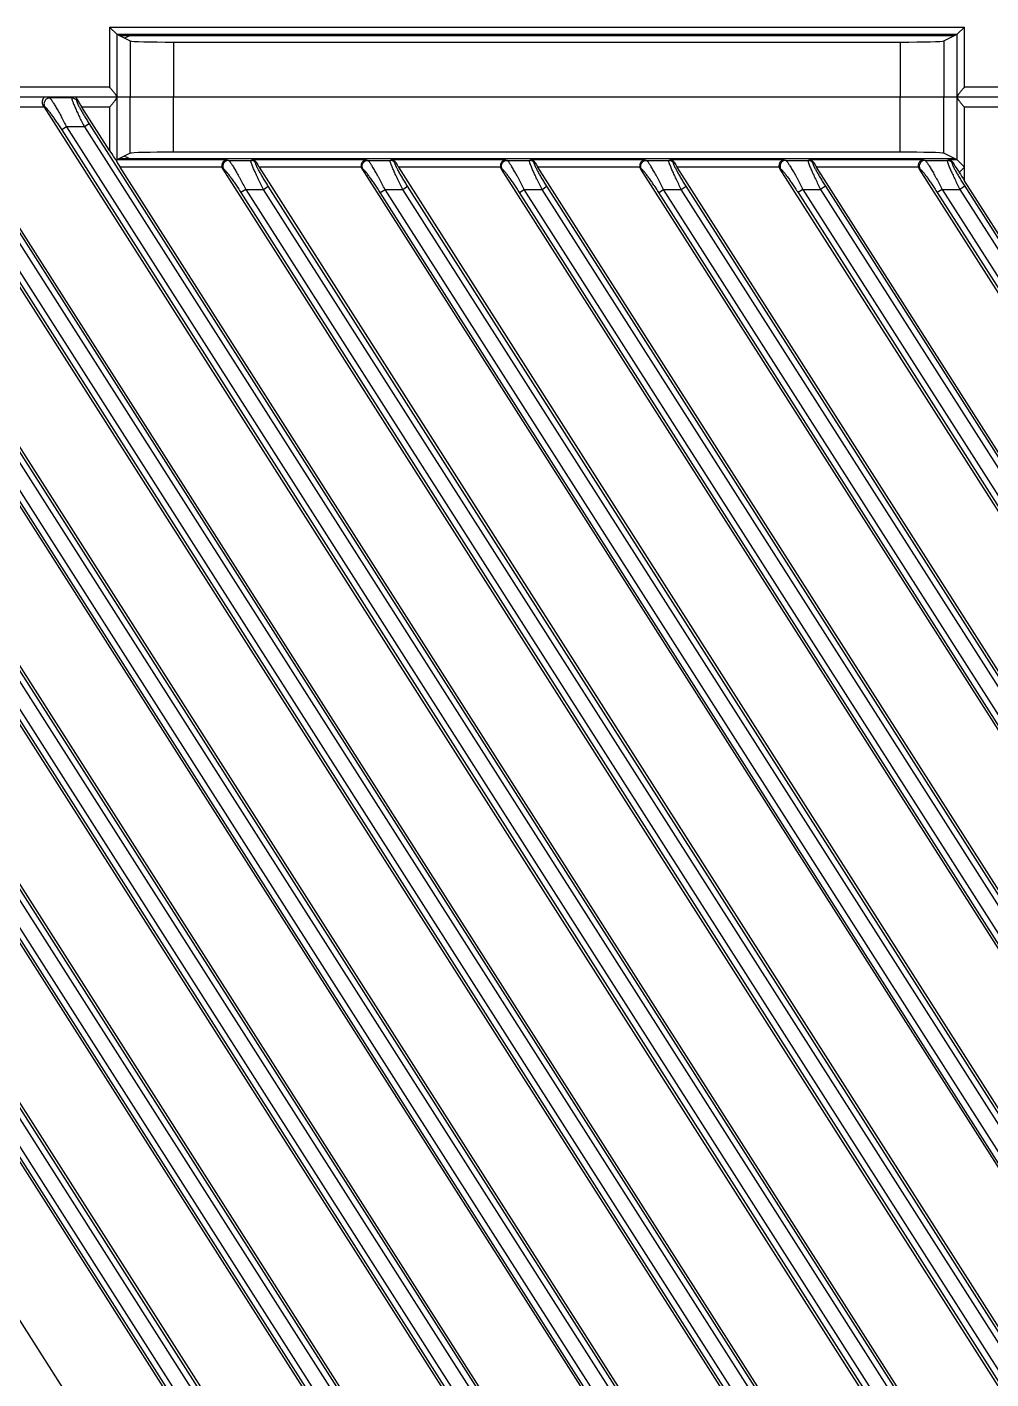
# Model space of a CAD drawing. Header units: millimetres. Extents: x 562 to 17351, y 2396 to 6995.
# Drawn here: x 14395.7 to 14462.1, y 4792.8 to 4886.1 of the extents above; entities that cross this region are included whole.
import ezdxf

# ---------------------------------------------------------------- set-up
doc = ezdxf.new("R2010")
doc.units = ezdxf.units.MM

# ---------------------------------------------------------------- blocks, each defined once
blk = doc.blocks.new('DTGCNV')
at = {"color": 7, "linetype": 'Continuous'}
for p, q in [((13316.618, 5010.197), (12716.618, 5010.197)), ((13174.577, 5009.585), (13174.685, 5009.526)), ((13174.914, 5010.197), (13175.021, 5010.138)), ((13176.545, 5010.138), (13175.021, 5010.138)), ((13176.577, 5010.197), (13176.545, 5010.138)), ((13176.925, 5010.035), (13176.881, 5009.954)), ((13179.643, 5010.16), (13179.643, 5005.862)), ((13180.57, 5006.326), (13180.57, 5010.197)), ((13183.566, 5006.4), (13183.566, 5010.197)), ((13233.671, 5006.4), (13233.671, 5010.197)), ((13236.667, 5006.326), (13236.667, 5010.197)), ((13237.593, 5005.862), (13237.593, 5010.16)), ((13136.217, 5009.497), (13315.884, 4727.477)), ((13315.918, 4731.517), (13138.825, 5009.497)), ((13145.821, 5009.497), (13315.884, 4742.552)), ((13315.918, 4746.593), (13148.429, 5009.497)), ((13155.425, 5009.497), (13315.884, 4757.628)), ((13311.784, 4768.157), (13158.034, 5009.497)), ((13165.029, 5009.497), (13311.536, 4779.528)), ((13174.633, 5009.497), (13167.638, 5009.497)), ((13311.784, 4783.233), (13167.638, 5009.497)), ((13174.633, 5009.497), (13311.536, 4794.603)), ((13179.144, 5009.497), (13177.242, 5009.497)), ((13179.144, 5006.512), (13177.242, 5009.497)), ((13179.144, 5009.497), (13179.144, 5006.512)), ((13241.862, 5009.497), (13238.093, 5009.497)), ((13238.093, 5004.433), (13238.093, 5009.497)), ((13314.231, 4730.419), (13137.436, 5007.932)), ((13314.567, 4730.633), (13137.772, 5008.146)), ((13314.567, 4732.549), (13138.992, 5008.146)), ((13314.903, 4732.763), (13139.328, 5008.36)), ((13314.231, 4745.494), (13147.04, 5007.932)), ((13314.567, 4745.708), (13147.376, 5008.146)), ((13314.567, 4747.625), (13148.596, 5008.146)), ((13314.903, 4747.839), (13148.933, 5008.36)), ((13314.231, 4760.57), (13156.644, 5007.932)), ((13314.567, 4760.784), (13156.98, 5008.146)), ((13314.567, 4762.7), (13158.201, 5008.146)), ((13314.903, 4762.914), (13158.537, 5008.36)), ((13166.248, 5007.932), (13309.921, 4782.41)), ((13166.584, 5008.146), (13310.257, 4782.624)), ((13167.805, 5008.146), (13310.257, 4784.54)), ((13168.141, 5008.36), (13310.593, 4784.754)), ((13176.188, 5008.146), (13175.852, 5007.932)), ((13175.852, 5007.932), (13309.921, 4797.485)), ((13177.409, 5008.146), (13176.188, 5008.146)), ((13176.188, 5008.146), (13310.257, 4797.699)), ((13177.745, 5008.36), (13177.409, 5008.146)), ((13177.409, 5008.146), (13310.257, 4799.615)), ((13177.745, 5008.36), (13310.593, 4799.829)), ((13179.643, 5005.862), (13179.611, 5005.83)), ((13180.57, 5006.326), (13179.644, 5005.863)), ((13187.232, 5005.863), (13179.644, 5005.863)), ((13237.419, 5005.95), (13179.817, 5005.95)), ((13233.671, 5006.4), (13183.566, 5006.4)), ((13187.232, 5005.863), (13187.357, 5005.836)), ((13187.357, 5005.836), (13188.901, 5005.836)), ((13188.901, 5005.836), (13188.991, 5005.863)), ((13196.836, 5005.863), (13188.991, 5005.863)), ((13196.836, 5005.863), (13196.961, 5005.836)), ((13196.961, 5005.836), (13198.505, 5005.836)), ((13198.505, 5005.836), (13198.595, 5005.863)), ((13206.44, 5005.863), (13198.595, 5005.863)), ((13206.44, 5005.863), (13206.565, 5005.836)), ((13206.565, 5005.836), (13208.109, 5005.836)), ((13208.109, 5005.836), (13208.2, 5005.863)), ((13216.044, 5005.863), (13208.2, 5005.863)), ((13216.044, 5005.863), (13216.169, 5005.836)), ((13216.169, 5005.836), (13217.713, 5005.836)), ((13217.713, 5005.836), (13217.804, 5005.863)), ((13225.648, 5005.863), (13217.804, 5005.863)), ((13225.648, 5005.863), (13225.773, 5005.836)), ((13225.773, 5005.836), (13227.317, 5005.836)), ((13227.317, 5005.836), (13227.408, 5005.863)), ((13235.252, 5005.863), (13227.408, 5005.863)), ((13235.252, 5005.863), (13235.377, 5005.836)), ((13235.377, 5005.836), (13236.921, 5005.836)), ((13237.593, 5005.863), (13236.667, 5006.326)), ((13236.921, 5005.836), (13237.012, 5005.863)), ((13237.593, 5005.863), (13237.012, 5005.863)), ((13238.093, 5005.363), (13237.593, 5005.862)), ((13122.275, 5005.363), (13314.224, 4704.063)), ((13129.327, 5005.237), (13315.884, 4712.401)), ((13315.918, 4716.442), (13131.855, 5005.363)), ((13186.899, 5005.363), (13179.875, 5005.363)), ((13311.784, 4798.308), (13179.875, 5005.363)), ((13186.951, 5005.237), (13187.021, 5005.222)), ((13186.951, 5005.237), (13312.75, 4807.772)), ((13189.296, 5005.668), (13189.237, 5005.65)), ((13196.503, 5005.363), (13189.48, 5005.363)), ((13315.271, 4807.911), (13189.48, 5005.363)), ((13196.625, 5005.222), (13196.556, 5005.237)), ((13196.556, 5005.237), (13315.884, 4817.929)), ((13198.9, 5005.668), (13198.841, 5005.65)), ((13206.107, 5005.363), (13199.084, 5005.363)), ((13315.918, 4821.969), (13199.084, 5005.363)), ((13206.229, 5005.222), (13206.16, 5005.237)), ((13206.16, 5005.237), (13315.884, 4833.005)), ((13208.504, 5005.668), (13208.445, 5005.65)), ((13215.711, 5005.363), (13208.688, 5005.363)), ((13315.918, 4837.045), (13208.688, 5005.363)), ((13215.833, 5005.222), (13215.764, 5005.237)), ((13215.764, 5005.237), (13315.884, 4848.08)), ((13218.108, 5005.668), (13218.049, 5005.65)), ((13225.315, 5005.363), (13218.292, 5005.363)), ((13315.918, 4852.12), (13218.292, 5005.363)), ((13225.368, 5005.237), (13225.437, 5005.222)), ((13225.368, 5005.237), (13311.536, 4869.98)), ((13227.713, 5005.668), (13227.653, 5005.65)), ((13234.919, 5005.363), (13227.896, 5005.363)), ((13311.784, 4873.685), (13227.896, 5005.363)), ((13234.972, 5005.237), (13235.041, 5005.222)), ((13234.972, 5005.237), (13311.536, 4885.056)), ((13237.317, 5005.668), (13237.257, 5005.65)), ((13237.74, 5005.01), (13238.093, 5005.363)), ((13314.903, 4717.688), (13132.47, 5004.051)), ((13189.758, 5003.836), (13190.094, 5004.051)), ((13314.011, 4809.541), (13190.094, 5004.051)), ((13199.362, 5003.836), (13199.698, 5004.051)), ((13314.903, 4823.216), (13199.698, 5004.051)), ((13208.966, 5003.836), (13209.302, 5004.051)), ((13314.903, 4838.291), (13209.302, 5004.051)), ((13218.571, 5003.836), (13218.907, 5004.051)), ((13314.903, 4853.366), (13218.907, 5004.051)), ((13228.511, 5004.051), (13228.175, 5003.836)), ((13228.511, 5004.051), (13310.593, 4875.206)), ((13238.115, 5004.051), (13237.779, 5003.836)), ((13312.208, 4888.095), (13238.093, 5004.433)), ((13238.115, 5004.051), (13310.593, 4890.282)), ((13314.231, 4715.344), (13130.577, 5003.622)), ((13314.567, 4715.558), (13130.913, 5003.836)), ((13314.567, 4717.474), (13132.134, 5003.836)), ((13188.538, 5003.836), (13188.202, 5003.622)), ((13188.202, 5003.622), (13312.118, 4809.113)), ((13188.538, 5003.836), (13189.758, 5003.836)), ((13188.538, 5003.836), (13312.454, 4809.327)), ((13313.675, 4809.327), (13189.758, 5003.836)), ((13197.806, 5003.622), (13198.142, 5003.836)), ((13314.231, 4820.871), (13197.806, 5003.622)), ((13198.142, 5003.836), (13199.362, 5003.836)), ((13314.567, 4821.085), (13198.142, 5003.836)), ((13314.567, 4823.001), (13199.362, 5003.836)), ((13207.41, 5003.622), (13207.746, 5003.836)), ((13314.231, 4835.947), (13207.41, 5003.622)), ((13207.746, 5003.836), (13208.966, 5003.836)), ((13314.567, 4836.161), (13207.746, 5003.836)), ((13314.567, 4838.077), (13208.966, 5003.836)), ((13217.014, 5003.622), (13217.35, 5003.836)), ((13314.231, 4851.022), (13217.014, 5003.622)), ((13217.35, 5003.836), (13218.571, 5003.836)), ((13314.567, 4851.236), (13217.35, 5003.836)), ((13314.567, 4853.152), (13218.571, 5003.836)), ((13226.954, 5003.836), (13226.618, 5003.622)), ((13226.618, 5003.622), (13309.921, 4872.862)), ((13226.954, 5003.836), (13228.175, 5003.836)), ((13226.954, 5003.836), (13310.257, 4873.076)), ((13228.175, 5003.836), (13310.257, 4874.992)), ((13236.558, 5003.836), (13236.222, 5003.622)), ((13236.222, 5003.622), (13309.921, 4887.937)), ((13236.558, 5003.836), (13237.779, 5003.836)), ((13236.558, 5003.836), (13310.257, 4888.152)), ((13237.779, 5003.836), (13310.257, 4890.068)), ((13179.144, 4677.532), (13238.093, 4677.532)), ((13179.144, 4677.532), (13179.643, 4677.032)), ((13179.144, 4677.532), (13179.144, 4673.397)), ((13179.643, 4677.032), (13179.643, 4672.735)), ((13179.644, 4677.032), (13237.593, 4677.032)), ((13179.644, 4677.032), (13180.57, 4676.569)), ((13179.817, 4676.945), (13237.419, 4676.945)), ((13236.667, 4676.569), (13237.593, 4677.032)), ((13237.593, 4677.032), (13238.093, 4677.532)), ((13237.593, 4672.735), (13237.593, 4677.032)), ((13238.093, 4673.397), (13238.093, 4677.532)), ((13180.57, 4676.569), (13180.57, 4672.697)), ((13183.566, 4676.495), (13233.671, 4676.495)), ((13183.566, 4676.495), (13183.566, 4672.697)), ((13233.671, 4676.495), (13233.671, 4672.697)), ((13236.667, 4676.569), (13236.667, 4672.697)), ((13135.133, 4673.397), (13179.144, 4673.397)), ((13238.093, 4673.397), (13292.27, 4673.397)), ((13316.618, 4672.697), (12717.118, 4672.697))]:
    blk.add_line(p, q, dxfattribs=at)
for centre, radius, start, end in [((13176.543, 5009.737), 0.402, 32.75676, 89.74324), ((13188.9, 5005.437), 0.399, 32.32072, 89.80892), ((13198.504, 5005.437), 0.399, 32.32072, 89.80892), ((13208.108, 5005.437), 0.399, 32.32072, 89.80892), ((13217.712, 5005.437), 0.399, 32.32072, 89.80892), ((13227.316, 5005.437), 0.399, 32.32072, 89.80891), ((13236.92, 5005.437), 0.399, 32.32072, 89.80891)]:
    blk.add_arc(centre, radius, start, end, dxfattribs=at)
at = {"color": 4, "linetype": 'Continuous'}
for centre, start, end in [((13177.618, 4999.322), 66.1092, 69.56169), ((13177.618, 4683.572), 290.43831, 293.8908)]:
    blk.add_arc(centre, 7.25, start, end, dxfattribs=at)
at = {"color": 7, "linetype": 'Continuous'}
for centre, major_axis, ratio, start_param, end_param in [((13174.561, 5009.497), (-0.449, 0.699), 0.073624, -1.618026, -1.492115), ((13177.314, 5009.497), (-0.449, 0.699), 0.073624, 0.647746, 1.523567), ((13179.655, 5009.497), (0, 0.7), 0.052408, 0, 0.329), ((13237.582, 5009.497), (0, 0.7), 0.052408, -0.329, 0), ((13179.144, 5006.593), (-0.499, 0.789), 0.046753, -4.638574, -3.431039), ((13179.927, 5005.363), (-0.321, 0.499), 0.073624, 0.316032, 1.523567), ((13179.644, 5005.363), (0, 0.5), 0.052408, 0.02618, 0.05236), ((13183.566, 5006.322), (3, 0), 0.026186, 1.570796, 3.089233), ((13233.671, 5006.322), (3, 0), 0.026186, 0.05236, 1.570796), ((13237.592, 5005.363), (0, 0.5), 0.052408, -0.05236, -0.02618), ((13187.292, 5005.45), (0.394, -0.086), 0.992492, -2.706869, -2.364001), ((13189.531, 5005.363), (-0.321, 0.499), 0.073624, 0.868345, 1.523567), ((13196.896, 5005.45), (0.394, -0.086), 0.992492, -2.706869, -2.364001), ((13199.136, 5005.363), (-0.321, 0.499), 0.073624, 0.868345, 1.523567), ((13206.5, 5005.45), (0.394, -0.086), 0.992492, -2.706869, -2.364001), ((13208.74, 5005.363), (-0.321, 0.499), 0.073624, 0.868345, 1.523567), ((13216.104, 5005.45), (0.394, -0.086), 0.992492, -2.706869, -2.364001), ((13218.344, 5005.363), (-0.321, 0.499), 0.073624, 0.868345, 1.523567), ((13225.708, 5005.45), (0.394, -0.086), 0.992492, -2.706869, -2.364001), ((13227.948, 5005.363), (-0.321, 0.499), 0.073624, 0.868345, 1.523567), ((13235.312, 5005.45), (0.394, -0.086), 0.992492, -2.706869, -2.364001), ((13237.552, 5005.363), (-0.321, 0.499), 0.073624, 0.868345, 2.307035), ((13238.093, 5004.514), (-0.499, 0.789), 0.046753, 0.861144, 1.644612), ((13179.644, 4677.532), (0, 0.5), 0.052408, -3.193953, -3.167773), ((13237.592, 4677.532), (0, 0.5), 0.052408, -3.115413, -3.089233), ((13183.566, 4676.573), (3, 0), 0.026186, -3.089233, -1.570796), ((13233.671, 4676.573), (3, 0), 0.026186, -1.570796, -0.05236), ((13179.655, 4673.397), (0, 0.7), 0.052408, -3.470593, -3.141593), ((13237.582, 4673.397), (0, 0.7), 0.052408, -3.141593, -2.812592)]:
    blk.add_ellipse(centre, major_axis=major_axis, ratio=ratio, start_param=start_param, end_param=end_param, dxfattribs=at)
for points, knots in [([(13174.588, 5010.197), (13174.591, 5010.197), (13174.595, 5010.197), (13174.599, 5010.196), (13174.602, 5010.195), (13174.604, 5010.193), (13174.607, 5010.19), (13174.607, 5010.186), (13174.607, 5010.182), (13174.606, 5010.177), (13174.603, 5010.17), (13174.599, 5010.161), (13174.593, 5010.15), (13174.586, 5010.138), (13174.578, 5010.125), (13174.57, 5010.111), (13174.559, 5010.089), (13174.545, 5010.059), (13174.529, 5010.02), (13174.516, 5009.975), (13174.506, 5009.927), (13174.501, 5009.874), (13174.501, 5009.818), (13174.508, 5009.759), (13174.522, 5009.699), (13174.544, 5009.64), (13174.565, 5009.603), (13174.577, 5009.585)], [0, 0, 0, 0, 0.012577, 0.017811, 0.022415, 0.026524, 0.030371, 0.038422, 0.043171, 0.048577, 0.06156, 0.077442, 0.095999, 0.116978, 0.140127, 0.165209, 0.192065, 0.250601, 0.315018, 0.384942, 0.460136, 0.540384, 0.625394, 0.714676, 0.807485, 0.902935, 1, 1, 1, 1]), ([(13175.021, 5010.138), (13174.986, 5010.138), (13174.916, 5010.127), (13174.819, 5010.085), (13174.735, 5010.018), (13174.672, 5009.931), (13174.633, 5009.832), (13174.621, 5009.725), (13174.638, 5009.62), (13174.667, 5009.555), (13174.685, 5009.526)], [0, 0, 0, 0, 0.124309, 0.249137, 0.374435, 0.5, 0.625565, 0.750863, 0.875691, 1, 1, 1, 1]), ([(13175.021, 5010.138), (13175.026, 5010.135), (13175.036, 5010.126), (13175.052, 5010.11), (13175.071, 5010.09), (13175.091, 5010.064), (13175.114, 5010.035), (13175.149, 5009.987), (13175.197, 5009.917), (13175.259, 5009.822), (13175.327, 5009.713), (13175.4, 5009.592), (13175.478, 5009.459), (13175.56, 5009.316), (13175.676, 5009.111), (13175.826, 5008.838), (13176.007, 5008.498), (13176.128, 5008.264), (13176.188, 5008.146)], [0, 0, 0, 0, 0.007664, 0.017477, 0.029447, 0.043543, 0.059716, 0.077906, 0.120046, 0.169342, 0.22513, 0.286734, 0.353486, 0.424739, 0.49987, 0.659399, 0.827544, 1, 1, 1, 1]), ([(13176.545, 5010.138), (13176.544, 5010.137), (13176.543, 5010.133), (13176.542, 5010.124), (13176.542, 5010.11), (13176.545, 5010.09), (13176.55, 5010.065), (13176.557, 5010.036), (13176.571, 5009.987), (13176.594, 5009.917), (13176.63, 5009.821), (13176.673, 5009.711), (13176.724, 5009.588), (13176.782, 5009.454), (13176.846, 5009.31), (13176.916, 5009.157), (13176.99, 5008.998), (13177.096, 5008.776), (13177.235, 5008.491), (13177.35, 5008.262), (13177.409, 5008.146)], [0, 0, 0, 0, 0.002337, 0.005141, 0.012309, 0.021692, 0.033343, 0.047262, 0.063422, 0.102249, 0.149298, 0.203902, 0.265312, 0.332745, 0.405412, 0.48254, 0.563386, 0.647245, 0.821366, 1, 1, 1, 1]), ([(13176.925, 5010.035), (13176.919, 5010.047), (13176.906, 5010.07), (13176.885, 5010.102), (13176.867, 5010.126), (13176.853, 5010.142), (13176.844, 5010.153), (13176.835, 5010.163), (13176.828, 5010.172), (13176.822, 5010.179), (13176.818, 5010.185), (13176.816, 5010.189), (13176.815, 5010.191), (13176.815, 5010.194), (13176.817, 5010.196), (13176.818, 5010.197), (13176.821, 5010.197), (13176.822, 5010.197), (13176.823, 5010.197)], [0, 0, 0, 0, 0.204317, 0.392896, 0.563403, 0.640806, 0.712092, 0.776327, 0.832529, 0.879525, 0.916233, 0.930591, 0.942394, 0.959733, 0.967501, 0.976309, 0.987004, 1, 1, 1, 1]), ([(13176.881, 5009.954), (13176.879, 5009.951), (13176.878, 5009.946), (13176.878, 5009.939), (13176.878, 5009.929), (13176.881, 5009.914), (13176.886, 5009.893), (13176.894, 5009.868), (13176.905, 5009.84), (13176.917, 5009.808), (13176.938, 5009.759), (13176.971, 5009.69), (13177.016, 5009.6), (13177.068, 5009.5), (13177.127, 5009.391), (13177.191, 5009.275), (13177.286, 5009.109), (13177.413, 5008.894), (13177.575, 5008.629), (13177.687, 5008.45), (13177.745, 5008.36)], [0, 0, 0, 0, 0.005131, 0.008428, 0.012271, 0.021684, 0.033464, 0.047622, 0.064124, 0.082905, 0.10389, 0.152077, 0.207846, 0.270293, 0.338506, 0.411613, 0.488798, 0.652475, 0.824325, 1, 1, 1, 1]), ([(13179.144, 5009.497), (13179.171, 5009.53), (13179.226, 5009.594), (13179.306, 5009.69), (13179.384, 5009.784), (13179.457, 5009.874), (13179.514, 5009.947), (13179.555, 5010.002), (13179.582, 5010.04), (13179.604, 5010.075), (13179.621, 5010.102), (13179.631, 5010.123), (13179.636, 5010.136), (13179.641, 5010.148), (13179.643, 5010.156), (13179.643, 5010.16)], [0, 0, 0, 0, 0.152678, 0.303619, 0.450743, 0.591561, 0.722626, 0.783052, 0.839064, 0.889738, 0.93406, 0.953523, 0.971039, 0.986537, 1, 1, 1, 1]), ([(13237.593, 5010.16), (13237.594, 5010.156), (13237.596, 5010.148), (13237.6, 5010.136), (13237.606, 5010.123), (13237.616, 5010.102), (13237.632, 5010.075), (13237.655, 5010.04), (13237.682, 5010.002), (13237.723, 5009.947), (13237.779, 5009.874), (13237.853, 5009.784), (13237.93, 5009.69), (13238.011, 5009.594), (13238.065, 5009.53), (13238.093, 5009.497)], [0, 0, 0, 0, 0.013463, 0.028958, 0.046471, 0.065932, 0.110248, 0.160922, 0.216933, 0.277361, 0.408429, 0.549248, 0.696374, 0.84732, 1, 1, 1, 1]), ([(13174.685, 5009.526), (13174.69, 5009.523), (13174.701, 5009.516), (13174.717, 5009.502), (13174.737, 5009.485), (13174.758, 5009.464), (13174.782, 5009.439), (13174.817, 5009.4), (13174.867, 5009.342), (13174.93, 5009.264), (13174.999, 5009.175), (13175.073, 5009.076), (13175.151, 5008.97), (13175.233, 5008.856), (13175.348, 5008.693), (13175.495, 5008.477), (13175.674, 5008.209), (13175.793, 5008.025), (13175.852, 5007.932)], [0, 0, 0, 0, 0.008615, 0.019455, 0.032505, 0.047714, 0.065009, 0.084305, 0.128526, 0.179599, 0.236742, 0.299202, 0.366274, 0.437309, 0.511707, 0.668418, 0.832402, 1, 1, 1, 1]), ([(13187.232, 5005.863), (13187.209, 5005.862), (13187.164, 5005.856), (13187.098, 5005.831), (13187.035, 5005.79), (13186.989, 5005.744), (13186.956, 5005.699), (13186.926, 5005.647), (13186.898, 5005.57), (13186.884, 5005.469), (13186.891, 5005.398), (13186.899, 5005.363)], [0, 0, 0, 0, 0.098793, 0.200838, 0.308654, 0.424788, 0.486837, 0.551839, 0.69107, 0.841979, 1, 1, 1, 1]), ([(13187.357, 5005.836), (13187.322, 5005.836), (13187.251, 5005.826), (13187.153, 5005.784), (13187.069, 5005.717), (13187.005, 5005.63), (13186.966, 5005.53), (13186.955, 5005.423), (13186.972, 5005.317), (13187.002, 5005.252), (13187.021, 5005.222)], [0, 0, 0, 0, 0.124488, 0.249166, 0.374099, 0.499253, 0.624543, 0.749843, 0.875021, 1, 1, 1, 1]), ([(13187.357, 5005.836), (13187.359, 5005.835), (13187.363, 5005.834), (13187.369, 5005.83), (13187.375, 5005.825), (13187.386, 5005.817), (13187.4, 5005.803), (13187.419, 5005.782), (13187.44, 5005.756), (13187.474, 5005.712), (13187.521, 5005.646), (13187.582, 5005.554), (13187.65, 5005.447), (13187.724, 5005.325), (13187.804, 5005.191), (13187.888, 5005.046), (13187.975, 5004.891), (13188.066, 5004.728), (13188.191, 5004.499), (13188.35, 5004.201), (13188.475, 5003.959), (13188.538, 5003.836)], [0, 0, 0, 0, 0.002443, 0.00539, 0.00888, 0.012933, 0.022763, 0.034902, 0.049322, 0.065972, 0.105666, 0.15334, 0.20827, 0.269706, 0.336901, 0.409127, 0.485683, 0.565896, 0.649126, 0.822164, 1, 1, 1, 1]), ([(13189.758, 5003.836), (13189.697, 5003.957), (13189.578, 5004.194), (13189.434, 5004.49), (13189.325, 5004.72), (13189.249, 5004.884), (13189.178, 5005.04), (13189.113, 5005.187), (13189.055, 5005.323), (13189.012, 5005.429), (13188.982, 5005.506), (13188.962, 5005.559), (13188.944, 5005.607), (13188.929, 5005.652), (13188.917, 5005.691), (13188.906, 5005.726), (13188.899, 5005.757), (13188.894, 5005.782), (13188.892, 5005.801), (13188.891, 5005.813), (13188.892, 5005.82), (13188.893, 5005.826), (13188.895, 5005.83), (13188.897, 5005.834), (13188.9, 5005.835), (13188.901, 5005.836)], [0, 0, 0, 0, 0.184726, 0.364404, 0.450654, 0.53352, 0.612205, 0.685869, 0.753643, 0.814644, 0.842334, 0.868009, 0.891573, 0.912933, 0.932009, 0.94873, 0.963045, 0.974919, 0.984358, 0.988185, 0.991438, 0.994155, 0.996399, 0.998285, 1, 1, 1, 1]), ([(13189.296, 5005.668), (13189.279, 5005.699), (13189.238, 5005.754), (13189.162, 5005.815), (13189.078, 5005.852), (13189.02, 5005.862), (13188.991, 5005.863)], [0, 0, 0, 0, 0.280934, 0.535713, 0.772708, 1, 1, 1, 1]), ([(13196.836, 5005.863), (13196.814, 5005.862), (13196.768, 5005.856), (13196.702, 5005.831), (13196.639, 5005.79), (13196.593, 5005.744), (13196.56, 5005.699), (13196.53, 5005.647), (13196.502, 5005.57), (13196.488, 5005.469), (13196.495, 5005.398), (13196.503, 5005.363)], [0, 0, 0, 0, 0.098793, 0.200838, 0.308654, 0.424788, 0.486837, 0.551839, 0.69107, 0.841979, 1, 1, 1, 1]), ([(13196.625, 5005.222), (13196.606, 5005.252), (13196.577, 5005.317), (13196.559, 5005.423), (13196.571, 5005.53), (13196.609, 5005.63), (13196.673, 5005.717), (13196.757, 5005.784), (13196.855, 5005.826), (13196.926, 5005.836), (13196.961, 5005.836)], [0, 0, 0, 0, 0.124979, 0.250157, 0.375457, 0.500747, 0.625901, 0.750834, 0.875512, 1, 1, 1, 1]), ([(13198.142, 5003.836), (13198.079, 5003.959), (13197.954, 5004.201), (13197.795, 5004.499), (13197.67, 5004.728), (13197.58, 5004.891), (13197.492, 5005.046), (13197.408, 5005.191), (13197.328, 5005.325), (13197.254, 5005.447), (13197.186, 5005.554), (13197.125, 5005.646), (13197.078, 5005.712), (13197.044, 5005.756), (13197.023, 5005.782), (13197.004, 5005.803), (13196.99, 5005.817), (13196.979, 5005.825), (13196.973, 5005.83), (13196.967, 5005.834), (13196.963, 5005.835), (13196.961, 5005.836)], [0, 0, 0, 0, 0.177831, 0.350869, 0.4341, 0.514314, 0.59087, 0.663095, 0.73029, 0.791726, 0.846656, 0.89433, 0.934024, 0.950674, 0.965095, 0.977235, 0.987066, 0.991119, 0.994609, 0.997556, 1, 1, 1, 1]), ([(13199.362, 5003.836), (13199.301, 5003.957), (13199.182, 5004.194), (13199.038, 5004.49), (13198.929, 5004.72), (13198.853, 5004.884), (13198.782, 5005.04), (13198.717, 5005.187), (13198.659, 5005.323), (13198.616, 5005.429), (13198.586, 5005.506), (13198.566, 5005.559), (13198.548, 5005.607), (13198.533, 5005.652), (13198.521, 5005.691), (13198.511, 5005.726), (13198.503, 5005.757), (13198.498, 5005.782), (13198.496, 5005.801), (13198.495, 5005.813), (13198.496, 5005.82), (13198.497, 5005.826), (13198.499, 5005.83), (13198.502, 5005.834), (13198.504, 5005.835), (13198.505, 5005.836)], [0, 0, 0, 0, 0.184726, 0.364404, 0.450654, 0.53352, 0.612205, 0.685869, 0.753643, 0.814644, 0.842334, 0.868009, 0.891573, 0.912933, 0.932009, 0.94873, 0.963045, 0.974919, 0.984358, 0.988185, 0.991438, 0.994155, 0.996399, 0.998285, 1, 1, 1, 1]), ([(13198.9, 5005.668), (13198.883, 5005.699), (13198.843, 5005.754), (13198.766, 5005.815), (13198.682, 5005.852), (13198.624, 5005.862), (13198.595, 5005.863)], [0, 0, 0, 0, 0.280934, 0.535713, 0.772708, 1, 1, 1, 1]), ([(13206.44, 5005.863), (13206.418, 5005.862), (13206.372, 5005.856), (13206.306, 5005.831), (13206.243, 5005.79), (13206.197, 5005.744), (13206.165, 5005.699), (13206.134, 5005.647), (13206.106, 5005.57), (13206.092, 5005.469), (13206.099, 5005.398), (13206.107, 5005.363)], [0, 0, 0, 0, 0.098793, 0.200838, 0.308654, 0.424788, 0.486837, 0.551839, 0.69107, 0.841979, 1, 1, 1, 1]), ([(13206.229, 5005.222), (13206.21, 5005.252), (13206.181, 5005.317), (13206.163, 5005.423), (13206.175, 5005.53), (13206.213, 5005.63), (13206.277, 5005.717), (13206.361, 5005.784), (13206.459, 5005.826), (13206.53, 5005.836), (13206.565, 5005.836)], [0, 0, 0, 0, 0.124979, 0.250157, 0.375457, 0.500747, 0.625901, 0.750834, 0.875512, 1, 1, 1, 1]), ([(13207.746, 5003.836), (13207.683, 5003.959), (13207.558, 5004.201), (13207.399, 5004.499), (13207.274, 5004.728), (13207.184, 5004.891), (13207.096, 5005.046), (13207.012, 5005.191), (13206.932, 5005.325), (13206.858, 5005.447), (13206.79, 5005.554), (13206.729, 5005.646), (13206.682, 5005.712), (13206.649, 5005.756), (13206.627, 5005.782), (13206.608, 5005.803), (13206.594, 5005.817), (13206.584, 5005.825), (13206.577, 5005.83), (13206.571, 5005.834), (13206.567, 5005.835), (13206.565, 5005.836)], [0, 0, 0, 0, 0.177831, 0.350869, 0.4341, 0.514314, 0.59087, 0.663095, 0.73029, 0.791726, 0.846656, 0.89433, 0.934024, 0.950674, 0.965095, 0.977235, 0.987066, 0.991119, 0.994609, 0.997556, 1, 1, 1, 1]), ([(13208.966, 5003.836), (13208.905, 5003.957), (13208.786, 5004.194), (13208.642, 5004.49), (13208.533, 5004.72), (13208.457, 5004.884), (13208.386, 5005.04), (13208.321, 5005.187), (13208.263, 5005.323), (13208.22, 5005.429), (13208.19, 5005.506), (13208.17, 5005.559), (13208.153, 5005.607), (13208.137, 5005.652), (13208.125, 5005.691), (13208.115, 5005.726), (13208.107, 5005.757), (13208.102, 5005.782), (13208.1, 5005.801), (13208.1, 5005.813), (13208.1, 5005.82), (13208.101, 5005.826), (13208.103, 5005.83), (13208.106, 5005.834), (13208.108, 5005.835), (13208.109, 5005.836)], [0, 0, 0, 0, 0.184726, 0.364404, 0.450654, 0.53352, 0.612205, 0.685869, 0.753643, 0.814644, 0.842334, 0.868009, 0.891573, 0.912933, 0.932009, 0.94873, 0.963045, 0.974919, 0.984358, 0.988185, 0.991438, 0.994155, 0.996399, 0.998285, 1, 1, 1, 1]), ([(13208.504, 5005.668), (13208.487, 5005.699), (13208.447, 5005.754), (13208.37, 5005.815), (13208.287, 5005.852), (13208.228, 5005.862), (13208.2, 5005.863)], [0, 0, 0, 0, 0.280934, 0.535713, 0.772708, 1, 1, 1, 1]), ([(13216.044, 5005.863), (13216.022, 5005.862), (13215.976, 5005.856), (13215.91, 5005.831), (13215.847, 5005.79), (13215.801, 5005.744), (13215.769, 5005.699), (13215.738, 5005.647), (13215.71, 5005.57), (13215.696, 5005.469), (13215.703, 5005.398), (13215.711, 5005.363)], [0, 0, 0, 0, 0.098793, 0.200838, 0.308654, 0.424788, 0.486837, 0.551839, 0.69107, 0.841979, 1, 1, 1, 1]), ([(13215.833, 5005.222), (13215.814, 5005.252), (13215.785, 5005.317), (13215.768, 5005.423), (13215.779, 5005.53), (13215.817, 5005.63), (13215.881, 5005.717), (13215.965, 5005.784), (13216.063, 5005.826), (13216.134, 5005.836), (13216.169, 5005.836)], [0, 0, 0, 0, 0.124979, 0.250157, 0.375457, 0.500747, 0.625901, 0.750834, 0.875512, 1, 1, 1, 1]), ([(13217.35, 5003.836), (13217.287, 5003.959), (13217.162, 5004.201), (13217.003, 5004.499), (13216.878, 5004.728), (13216.788, 5004.891), (13216.7, 5005.046), (13216.616, 5005.191), (13216.536, 5005.325), (13216.462, 5005.447), (13216.394, 5005.554), (13216.333, 5005.646), (13216.286, 5005.712), (13216.253, 5005.756), (13216.231, 5005.782), (13216.212, 5005.803), (13216.198, 5005.817), (13216.188, 5005.825), (13216.181, 5005.83), (13216.175, 5005.834), (13216.171, 5005.835), (13216.169, 5005.836)], [0, 0, 0, 0, 0.177831, 0.350869, 0.4341, 0.514314, 0.59087, 0.663095, 0.73029, 0.791726, 0.846656, 0.89433, 0.934024, 0.950674, 0.965095, 0.977235, 0.987066, 0.991119, 0.994609, 0.997556, 1, 1, 1, 1]), ([(13218.571, 5003.836), (13218.509, 5003.957), (13218.39, 5004.194), (13218.246, 5004.49), (13218.137, 5004.72), (13218.061, 5004.884), (13217.99, 5005.04), (13217.925, 5005.187), (13217.867, 5005.323), (13217.824, 5005.429), (13217.794, 5005.506), (13217.774, 5005.559), (13217.757, 5005.607), (13217.742, 5005.652), (13217.729, 5005.691), (13217.719, 5005.726), (13217.711, 5005.757), (13217.706, 5005.782), (13217.704, 5005.801), (13217.704, 5005.813), (13217.704, 5005.82), (13217.705, 5005.826), (13217.707, 5005.83), (13217.71, 5005.834), (13217.712, 5005.835), (13217.713, 5005.836)], [0, 0, 0, 0, 0.184726, 0.364404, 0.450654, 0.53352, 0.612205, 0.685869, 0.753643, 0.814644, 0.842334, 0.868009, 0.891573, 0.912933, 0.932009, 0.94873, 0.963045, 0.974919, 0.984358, 0.988185, 0.991438, 0.994155, 0.996399, 0.998285, 1, 1, 1, 1]), ([(13218.108, 5005.668), (13218.091, 5005.699), (13218.051, 5005.754), (13217.974, 5005.815), (13217.891, 5005.852), (13217.832, 5005.862), (13217.804, 5005.863)], [0, 0, 0, 0, 0.280934, 0.535713, 0.772708, 1, 1, 1, 1]), ([(13225.648, 5005.863), (13225.626, 5005.862), (13225.58, 5005.856), (13225.514, 5005.831), (13225.452, 5005.79), (13225.405, 5005.744), (13225.373, 5005.699), (13225.342, 5005.647), (13225.314, 5005.57), (13225.3, 5005.469), (13225.307, 5005.398), (13225.315, 5005.363)], [0, 0, 0, 0, 0.098793, 0.200838, 0.308654, 0.424788, 0.486837, 0.551839, 0.69107, 0.841979, 1, 1, 1, 1]), ([(13225.773, 5005.836), (13225.738, 5005.836), (13225.667, 5005.826), (13225.569, 5005.784), (13225.485, 5005.717), (13225.422, 5005.63), (13225.383, 5005.53), (13225.372, 5005.423), (13225.389, 5005.317), (13225.418, 5005.252), (13225.437, 5005.222)], [0, 0, 0, 0, 0.124488, 0.249166, 0.374099, 0.499253, 0.624543, 0.749843, 0.875021, 1, 1, 1, 1]), ([(13225.773, 5005.836), (13225.775, 5005.835), (13225.779, 5005.834), (13225.785, 5005.83), (13225.792, 5005.825), (13225.802, 5005.817), (13225.817, 5005.803), (13225.835, 5005.782), (13225.857, 5005.756), (13225.89, 5005.712), (13225.937, 5005.646), (13225.998, 5005.554), (13226.066, 5005.447), (13226.141, 5005.325), (13226.22, 5005.191), (13226.304, 5005.046), (13226.392, 5004.891), (13226.482, 5004.728), (13226.608, 5004.499), (13226.766, 5004.201), (13226.891, 5003.959), (13226.954, 5003.836)], [0, 0, 0, 0, 0.002443, 0.00539, 0.00888, 0.012933, 0.022763, 0.034902, 0.049322, 0.065972, 0.105666, 0.15334, 0.20827, 0.269706, 0.336901, 0.409127, 0.485683, 0.565896, 0.649126, 0.822164, 1, 1, 1, 1]), ([(13227.317, 5005.836), (13227.316, 5005.835), (13227.314, 5005.834), (13227.311, 5005.83), (13227.309, 5005.826), (13227.308, 5005.82), (13227.308, 5005.813), (13227.308, 5005.801), (13227.31, 5005.782), (13227.315, 5005.757), (13227.323, 5005.726), (13227.333, 5005.691), (13227.346, 5005.652), (13227.361, 5005.607), (13227.378, 5005.559), (13227.398, 5005.506), (13227.428, 5005.429), (13227.472, 5005.323), (13227.529, 5005.187), (13227.594, 5005.04), (13227.665, 5004.884), (13227.741, 5004.72), (13227.85, 5004.49), (13227.994, 5004.194), (13228.113, 5003.957), (13228.175, 5003.836)], [0, 0, 0, 0, 0.001715, 0.003601, 0.005845, 0.008561, 0.011814, 0.015641, 0.025078, 0.036953, 0.051266, 0.067987, 0.087062, 0.108422, 0.131985, 0.15766, 0.185349, 0.24635, 0.314125, 0.38779, 0.466476, 0.549343, 0.635595, 0.815274, 1, 1, 1, 1]), ([(13227.713, 5005.668), (13227.695, 5005.699), (13227.655, 5005.754), (13227.578, 5005.815), (13227.495, 5005.852), (13227.436, 5005.862), (13227.408, 5005.863)], [0, 0, 0, 0, 0.280934, 0.535713, 0.772708, 1, 1, 1, 1]), ([(13235.252, 5005.863), (13235.23, 5005.862), (13235.184, 5005.856), (13235.118, 5005.831), (13235.056, 5005.79), (13235.009, 5005.744), (13234.977, 5005.699), (13234.946, 5005.647), (13234.918, 5005.57), (13234.904, 5005.469), (13234.911, 5005.398), (13234.919, 5005.363)], [0, 0, 0, 0, 0.098793, 0.200838, 0.308654, 0.424788, 0.486837, 0.551839, 0.69107, 0.841979, 1, 1, 1, 1]), ([(13235.377, 5005.836), (13235.342, 5005.836), (13235.271, 5005.826), (13235.173, 5005.784), (13235.089, 5005.717), (13235.026, 5005.63), (13234.987, 5005.53), (13234.976, 5005.423), (13234.993, 5005.317), (13235.023, 5005.252), (13235.041, 5005.222)], [0, 0, 0, 0, 0.124488, 0.249166, 0.374099, 0.499253, 0.624543, 0.749843, 0.875021, 1, 1, 1, 1]), ([(13235.377, 5005.836), (13235.379, 5005.835), (13235.383, 5005.834), (13235.389, 5005.83), (13235.396, 5005.825), (13235.406, 5005.817), (13235.421, 5005.803), (13235.439, 5005.782), (13235.461, 5005.756), (13235.494, 5005.712), (13235.541, 5005.646), (13235.602, 5005.554), (13235.67, 5005.447), (13235.745, 5005.325), (13235.824, 5005.191), (13235.908, 5005.046), (13235.996, 5004.891), (13236.086, 5004.728), (13236.212, 5004.499), (13236.37, 5004.201), (13236.495, 5003.959), (13236.558, 5003.836)], [0, 0, 0, 0, 0.002443, 0.00539, 0.00888, 0.012933, 0.022763, 0.034902, 0.049322, 0.065972, 0.105666, 0.15334, 0.20827, 0.269706, 0.336901, 0.409127, 0.485683, 0.565896, 0.649126, 0.822164, 1, 1, 1, 1]), ([(13236.921, 5005.836), (13236.92, 5005.835), (13236.918, 5005.834), (13236.915, 5005.83), (13236.913, 5005.826), (13236.912, 5005.82), (13236.912, 5005.813), (13236.912, 5005.801), (13236.914, 5005.782), (13236.919, 5005.757), (13236.927, 5005.726), (13236.937, 5005.691), (13236.95, 5005.652), (13236.965, 5005.607), (13236.982, 5005.559), (13237.002, 5005.506), (13237.032, 5005.429), (13237.076, 5005.323), (13237.134, 5005.187), (13237.198, 5005.04), (13237.269, 5004.884), (13237.345, 5004.72), (13237.454, 5004.49), (13237.598, 5004.194), (13237.717, 5003.957), (13237.779, 5003.836)], [0, 0, 0, 0, 0.001715, 0.003601, 0.005845, 0.008561, 0.011814, 0.015641, 0.025078, 0.036953, 0.051266, 0.067987, 0.087062, 0.108422, 0.131985, 0.15766, 0.185349, 0.24635, 0.314125, 0.38779, 0.466476, 0.549343, 0.635595, 0.815274, 1, 1, 1, 1]), ([(13237.317, 5005.668), (13237.299, 5005.699), (13237.259, 5005.754), (13237.182, 5005.815), (13237.099, 5005.852), (13237.04, 5005.862), (13237.012, 5005.863)], [0, 0, 0, 0, 0.280934, 0.535713, 0.772708, 1, 1, 1, 1]), ([(13187.021, 5005.222), (13187.023, 5005.221), (13187.027, 5005.22), (13187.036, 5005.216), (13187.049, 5005.208), (13187.066, 5005.194), (13187.085, 5005.176), (13187.108, 5005.154), (13187.142, 5005.118), (13187.19, 5005.063), (13187.253, 5004.987), (13187.322, 5004.899), (13187.398, 5004.801), (13187.478, 5004.692), (13187.561, 5004.576), (13187.68, 5004.409), (13187.832, 5004.187), (13188.017, 5003.909), (13188.14, 5003.719), (13188.202, 5003.622)], [0, 0, 0, 0, 0.002893, 0.006322, 0.014899, 0.025845, 0.039152, 0.054766, 0.072609, 0.114587, 0.164252, 0.220735, 0.283185, 0.350804, 0.422853, 0.498652, 0.659054, 0.827524, 1, 1, 1, 1]), ([(13190.094, 5004.051), (13190.035, 5004.144), (13189.918, 5004.329), (13189.777, 5004.561), (13189.67, 5004.742), (13189.594, 5004.872), (13189.523, 5004.997), (13189.458, 5005.115), (13189.399, 5005.225), (13189.354, 5005.312), (13189.323, 5005.376), (13189.302, 5005.419), (13189.284, 5005.459), (13189.268, 5005.496), (13189.255, 5005.529), (13189.244, 5005.558), (13189.236, 5005.584), (13189.23, 5005.605), (13189.228, 5005.621), (13189.227, 5005.631), (13189.228, 5005.637), (13189.229, 5005.642), (13189.231, 5005.646), (13189.234, 5005.649), (13189.236, 5005.65), (13189.237, 5005.65)], [0, 0, 0, 0, 0.181438, 0.358605, 0.444098, 0.526615, 0.605384, 0.679551, 0.74819, 0.810312, 0.838612, 0.864901, 0.889059, 0.910969, 0.930526, 0.94764, 0.962243, 0.974296, 0.98381, 0.987648, 0.99091, 0.993649, 0.995962, 0.998006, 1, 1, 1, 1]), ([(13197.806, 5003.622), (13197.744, 5003.719), (13197.621, 5003.909), (13197.436, 5004.187), (13197.284, 5004.409), (13197.165, 5004.576), (13197.082, 5004.692), (13197.002, 5004.801), (13196.927, 5004.899), (13196.857, 5004.987), (13196.794, 5005.063), (13196.746, 5005.118), (13196.712, 5005.154), (13196.69, 5005.176), (13196.67, 5005.194), (13196.653, 5005.208), (13196.64, 5005.216), (13196.631, 5005.22), (13196.627, 5005.221), (13196.625, 5005.222)], [0, 0, 0, 0, 0.172473, 0.340944, 0.501348, 0.577147, 0.649196, 0.716815, 0.779264, 0.835746, 0.885411, 0.927388, 0.945231, 0.960846, 0.974154, 0.9851, 0.993677, 0.997107, 1, 1, 1, 1]), ([(13199.698, 5004.051), (13199.639, 5004.144), (13199.523, 5004.329), (13199.382, 5004.561), (13199.274, 5004.742), (13199.198, 5004.872), (13199.127, 5004.997), (13199.062, 5005.115), (13199.003, 5005.225), (13198.959, 5005.312), (13198.927, 5005.376), (13198.906, 5005.419), (13198.888, 5005.459), (13198.872, 5005.496), (13198.859, 5005.529), (13198.848, 5005.558), (13198.84, 5005.584), (13198.834, 5005.605), (13198.832, 5005.621), (13198.832, 5005.631), (13198.832, 5005.637), (13198.833, 5005.642), (13198.835, 5005.646), (13198.838, 5005.649), (13198.84, 5005.65), (13198.841, 5005.65)], [0, 0, 0, 0, 0.181438, 0.358605, 0.444098, 0.526615, 0.605384, 0.679551, 0.74819, 0.810312, 0.838612, 0.864901, 0.889059, 0.910969, 0.930526, 0.94764, 0.962243, 0.974296, 0.98381, 0.987648, 0.99091, 0.993649, 0.995962, 0.998006, 1, 1, 1, 1]), ([(13207.41, 5003.622), (13207.348, 5003.719), (13207.225, 5003.909), (13207.04, 5004.187), (13206.888, 5004.409), (13206.77, 5004.576), (13206.686, 5004.692), (13206.606, 5004.801), (13206.531, 5004.899), (13206.461, 5004.987), (13206.398, 5005.063), (13206.35, 5005.118), (13206.316, 5005.154), (13206.294, 5005.176), (13206.274, 5005.194), (13206.257, 5005.208), (13206.244, 5005.216), (13206.235, 5005.22), (13206.231, 5005.221), (13206.229, 5005.222)], [0, 0, 0, 0, 0.172473, 0.340944, 0.501348, 0.577147, 0.649196, 0.716815, 0.779264, 0.835746, 0.885411, 0.927388, 0.945231, 0.960846, 0.974154, 0.9851, 0.993677, 0.997107, 1, 1, 1, 1]), ([(13209.302, 5004.051), (13209.243, 5004.144), (13209.127, 5004.329), (13208.986, 5004.561), (13208.878, 5004.742), (13208.802, 5004.872), (13208.731, 5004.997), (13208.666, 5005.115), (13208.607, 5005.225), (13208.563, 5005.312), (13208.531, 5005.376), (13208.511, 5005.419), (13208.492, 5005.459), (13208.476, 5005.496), (13208.463, 5005.529), (13208.452, 5005.558), (13208.444, 5005.584), (13208.439, 5005.605), (13208.436, 5005.621), (13208.436, 5005.631), (13208.436, 5005.637), (13208.437, 5005.642), (13208.439, 5005.646), (13208.442, 5005.649), (13208.444, 5005.65), (13208.445, 5005.65)], [0, 0, 0, 0, 0.181438, 0.358605, 0.444098, 0.526615, 0.605384, 0.679551, 0.74819, 0.810312, 0.838612, 0.864901, 0.889059, 0.910969, 0.930526, 0.94764, 0.962243, 0.974296, 0.98381, 0.987648, 0.99091, 0.993649, 0.995962, 0.998006, 1, 1, 1, 1]), ([(13217.014, 5003.622), (13216.952, 5003.719), (13216.829, 5003.909), (13216.644, 5004.187), (13216.492, 5004.409), (13216.374, 5004.576), (13216.29, 5004.692), (13216.21, 5004.801), (13216.135, 5004.899), (13216.065, 5004.987), (13216.003, 5005.063), (13215.954, 5005.118), (13215.92, 5005.154), (13215.898, 5005.176), (13215.878, 5005.194), (13215.861, 5005.208), (13215.848, 5005.216), (13215.839, 5005.22), (13215.835, 5005.221), (13215.833, 5005.222)], [0, 0, 0, 0, 0.172473, 0.340944, 0.501348, 0.577147, 0.649196, 0.716815, 0.779264, 0.835746, 0.885411, 0.927388, 0.945231, 0.960846, 0.974154, 0.9851, 0.993677, 0.997107, 1, 1, 1, 1]), ([(13218.907, 5004.051), (13218.847, 5004.144), (13218.731, 5004.329), (13218.59, 5004.561), (13218.482, 5004.742), (13218.407, 5004.872), (13218.336, 5004.997), (13218.27, 5005.115), (13218.211, 5005.225), (13218.167, 5005.312), (13218.135, 5005.376), (13218.115, 5005.419), (13218.096, 5005.459), (13218.08, 5005.496), (13218.067, 5005.529), (13218.056, 5005.558), (13218.048, 5005.584), (13218.043, 5005.605), (13218.04, 5005.621), (13218.04, 5005.631), (13218.04, 5005.637), (13218.041, 5005.642), (13218.043, 5005.646), (13218.046, 5005.649), (13218.048, 5005.65), (13218.049, 5005.65)], [0, 0, 0, 0, 0.181438, 0.358605, 0.444098, 0.526615, 0.605384, 0.679551, 0.74819, 0.810312, 0.838612, 0.864901, 0.889059, 0.910969, 0.930526, 0.94764, 0.962243, 0.974296, 0.98381, 0.987648, 0.99091, 0.993649, 0.995962, 0.998006, 1, 1, 1, 1]), ([(13225.437, 5005.222), (13225.439, 5005.221), (13225.443, 5005.22), (13225.452, 5005.216), (13225.465, 5005.208), (13225.482, 5005.194), (13225.502, 5005.176), (13225.524, 5005.154), (13225.559, 5005.118), (13225.607, 5005.063), (13225.669, 5004.987), (13225.739, 5004.899), (13225.814, 5004.801), (13225.894, 5004.692), (13225.978, 5004.576), (13226.096, 5004.409), (13226.248, 5004.187), (13226.433, 5003.909), (13226.556, 5003.719), (13226.618, 5003.622)], [0, 0, 0, 0, 0.002893, 0.006322, 0.014899, 0.025845, 0.039152, 0.054766, 0.072609, 0.114587, 0.164252, 0.220735, 0.283185, 0.350804, 0.422853, 0.498652, 0.659054, 0.827524, 1, 1, 1, 1]), ([(13227.653, 5005.65), (13227.652, 5005.65), (13227.65, 5005.649), (13227.647, 5005.646), (13227.645, 5005.642), (13227.644, 5005.637), (13227.644, 5005.631), (13227.644, 5005.621), (13227.647, 5005.605), (13227.652, 5005.584), (13227.66, 5005.558), (13227.671, 5005.529), (13227.684, 5005.496), (13227.7, 5005.459), (13227.719, 5005.419), (13227.739, 5005.376), (13227.771, 5005.312), (13227.815, 5005.225), (13227.874, 5005.115), (13227.94, 5004.997), (13228.011, 5004.872), (13228.086, 5004.742), (13228.194, 5004.561), (13228.335, 5004.329), (13228.451, 5004.144), (13228.511, 5004.051)], [0, 0, 0, 0, 0.001994, 0.004038, 0.006351, 0.00909, 0.012351, 0.016189, 0.025702, 0.037754, 0.052355, 0.069469, 0.089026, 0.110935, 0.135092, 0.161381, 0.189681, 0.251803, 0.320443, 0.394611, 0.473381, 0.555899, 0.641393, 0.818563, 1, 1, 1, 1]), ([(13235.041, 5005.222), (13235.043, 5005.221), (13235.047, 5005.22), (13235.056, 5005.216), (13235.069, 5005.208), (13235.086, 5005.194), (13235.106, 5005.176), (13235.128, 5005.154), (13235.163, 5005.118), (13235.211, 5005.063), (13235.273, 5004.987), (13235.343, 5004.899), (13235.418, 5004.801), (13235.498, 5004.692), (13235.582, 5004.576), (13235.7, 5004.409), (13235.852, 5004.187), (13236.037, 5003.909), (13236.16, 5003.719), (13236.222, 5003.622)], [0, 0, 0, 0, 0.002893, 0.006322, 0.014899, 0.025845, 0.039152, 0.054766, 0.072609, 0.114587, 0.164252, 0.220735, 0.283185, 0.350804, 0.422853, 0.498652, 0.659054, 0.827524, 1, 1, 1, 1]), ([(13237.257, 5005.65), (13237.256, 5005.65), (13237.254, 5005.649), (13237.251, 5005.646), (13237.249, 5005.642), (13237.248, 5005.637), (13237.248, 5005.631), (13237.248, 5005.621), (13237.251, 5005.605), (13237.256, 5005.584), (13237.264, 5005.558), (13237.275, 5005.529), (13237.289, 5005.496), (13237.304, 5005.459), (13237.323, 5005.419), (13237.343, 5005.376), (13237.375, 5005.312), (13237.419, 5005.225), (13237.478, 5005.115), (13237.544, 5004.997), (13237.615, 5004.872), (13237.69, 5004.742), (13237.798, 5004.561), (13237.939, 5004.329), (13238.055, 5004.144), (13238.115, 5004.051)], [0, 0, 0, 0, 0.001994, 0.004038, 0.006351, 0.00909, 0.012351, 0.016189, 0.025702, 0.037754, 0.052355, 0.069469, 0.089026, 0.110935, 0.135092, 0.161381, 0.189681, 0.251803, 0.320443, 0.394611, 0.473381, 0.555899, 0.641393, 0.818563, 1, 1, 1, 1]), ([(13179.643, 4672.735), (13179.643, 4672.739), (13179.641, 4672.746), (13179.636, 4672.759), (13179.631, 4672.772), (13179.621, 4672.792), (13179.604, 4672.82), (13179.582, 4672.855), (13179.555, 4672.893), (13179.514, 4672.948), (13179.457, 4673.021), (13179.384, 4673.111), (13179.306, 4673.205), (13179.226, 4673.301), (13179.171, 4673.365), (13179.144, 4673.397)], [0, 0, 0, 0, 0.013463, 0.028958, 0.046471, 0.065932, 0.110248, 0.160922, 0.216933, 0.277361, 0.408429, 0.549248, 0.696374, 0.84732, 1, 1, 1, 1]), ([(13238.093, 4673.397), (13238.065, 4673.365), (13238.011, 4673.301), (13237.93, 4673.205), (13237.853, 4673.111), (13237.779, 4673.021), (13237.723, 4672.948), (13237.682, 4672.893), (13237.655, 4672.855), (13237.632, 4672.82), (13237.616, 4672.792), (13237.606, 4672.772), (13237.6, 4672.759), (13237.596, 4672.746), (13237.594, 4672.739), (13237.593, 4672.735)], [0, 0, 0, 0, 0.152678, 0.303619, 0.450743, 0.591561, 0.722626, 0.783052, 0.839064, 0.889738, 0.93406, 0.953523, 0.971039, 0.986537, 1, 1, 1, 1])]:
    blk.add_open_spline(points, degree=3, knots=knots, dxfattribs=at)
blk = doc.blocks.new('*U61')
blk.add_blockref('DTGCNV', (-13016.618, -4845.197))
blk = doc.blocks.new('*U62')
at = {"color": 0, "linetype": 'ByBlock', "lineweight": -2, "transparency": 16777216}
for p in [(1800, 1012.5), (1800, 675)]:
    blk.add_blockref('*U61', p, dxfattribs=at)

msp = doc.modelspace()

# ---------------------------------------------------------------- block references
msp.add_blockref('*U62', (12438.816, 4041.217))

doc.saveas('drawing.dxf')
